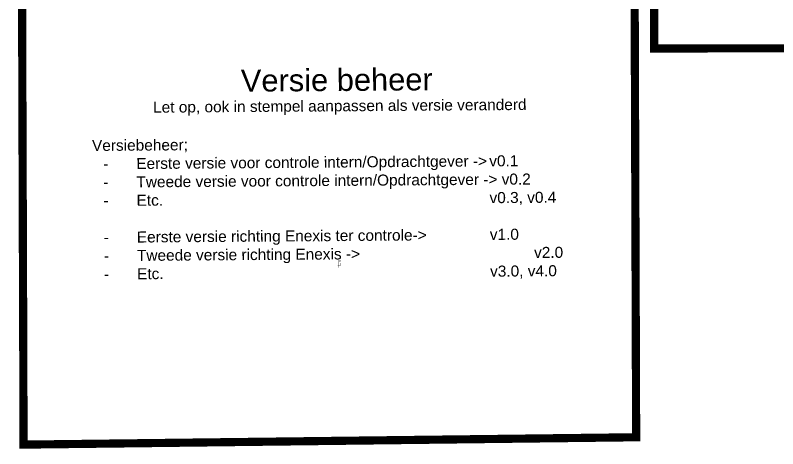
# Model space of a CAD drawing. Header units: metres. Extents: x 342 to 6270, y 11 to 2199.
# Drawn here: x 342.2 to 515, y 11 to 109.3 of the extents above; entities that cross this region are included whole.
import ezdxf

# ---------------------------------------------------------------- set-up
doc = ezdxf.new("R2010")
doc.units = ezdxf.units.M
doc.linetypes.add('DASHED', pattern=[0.75, 0.5, -0.25])
doc.layers.add('01 - Geulbak', color=18, linetype='Continuous', lineweight=0)
doc.layers.add('Aansluiting LS K09', color=104, linetype='DASHED', lineweight=0)
doc.styles.add('TM-0.5', font='', dxfattribs={"height": 0.5})
doc.styles.add('TM-2.5', font='', dxfattribs={"height": 2.5})
doc.styles.get('TM-0.5').set_extended_font_data('Arial Nova Light')
doc.styles.get('TM-2.5').set_extended_font_data('Arial Nova Light')

# ---------------------------------------------------------------- blocks, each defined once
blk = doc.blocks.new('Flatkast')
at = {"layer": '01 - Geulbak', "linetype": 'Continuous', "const_width": 0.1}
for points in [[(0, -0.99), (-0.57, -1), (-0.58, 0.08)], [(0, -1.94), (0, 1.43), (1, 1.43)], [(0, 0.7), (0.73, 0.71)], [(0, 0.12), (0.33, 0.12)], [(0, -0.99), (0.71, -0.98), (0.7, 0.07)]]:
    blk.add_lwpolyline(points, dxfattribs=at)

msp = doc.modelspace()

# ---------------------------------------------------------------- linework, layer by layer
at = {"layer": 'Aansluiting LS K09', "linetype": 'Continuous', "const_width": 1.85405}
for points in [[(481.98634, 295.27771), (482.94293, 13.56695), (344.11396, 11.89707), (343.15737, 293.60783), (481.98634, 295.27771)], [(625.83441, 202.21375), (625.96561, 101.90626), (487.00588, 101.72451), (487.00544, 202.03458), (625.83441, 202.21375)]]:
    msp.add_lwpolyline(points, dxfattribs=at)

# ---------------------------------------------------------------- block references
at = {"xscale": 0.5, "yscale": 0.5, "zscale": 0.5}
msp.add_blockref('Flatkast', (415.58208, 53.01306), dxfattribs=at)

# ---------------------------------------------------------------- texts
at = {"attachment_point": 1, "rotation": 0.4247719}
for s, width, insert, char_height, style in [('Versie beheer', 42.0839008, (393.33136, 96.9258), 5, 'TM-0.5'), ('Let op, ook in stempel aanpassen als versie veranderd', 119.4047128, (373.45514, 89.66096), 2.5, 'TM-2.5'), ('Versiebeheer;\\P\\pxi-3,l4,t4;-^IEerste versie voor controle intern/Opdrachtgever ->^Iv0.1\\P-^ITweede versie voor controle intern/Opdrachtgever -> v0.2\\P-^IEtc. ^I^I^I^I^I^I^I^Iv0.3, v0.4\\P\\pi0,l0,tz;\\P\\pi-3,l4,t4;-^IEerste versie richting Enexis ter controle-> ^I^Iv1.0\\P-^ITweede versie richting Enexis ->^I^I^I^Iv2.0\\P-^IEtc. ^I^I^I^I^I^I^I^Iv3.0, v4.0', 107.3151682, (359.612, 80.98065), 2.5, 'TM-2.5')]:
    msp.add_mtext_dynamic_manual_height_columns(s, width=width, gutter_width=23.74305, heights=[0], dxfattribs=dict(at, insert=insert, char_height=char_height, style=style))

doc.saveas('drawing.dxf')
